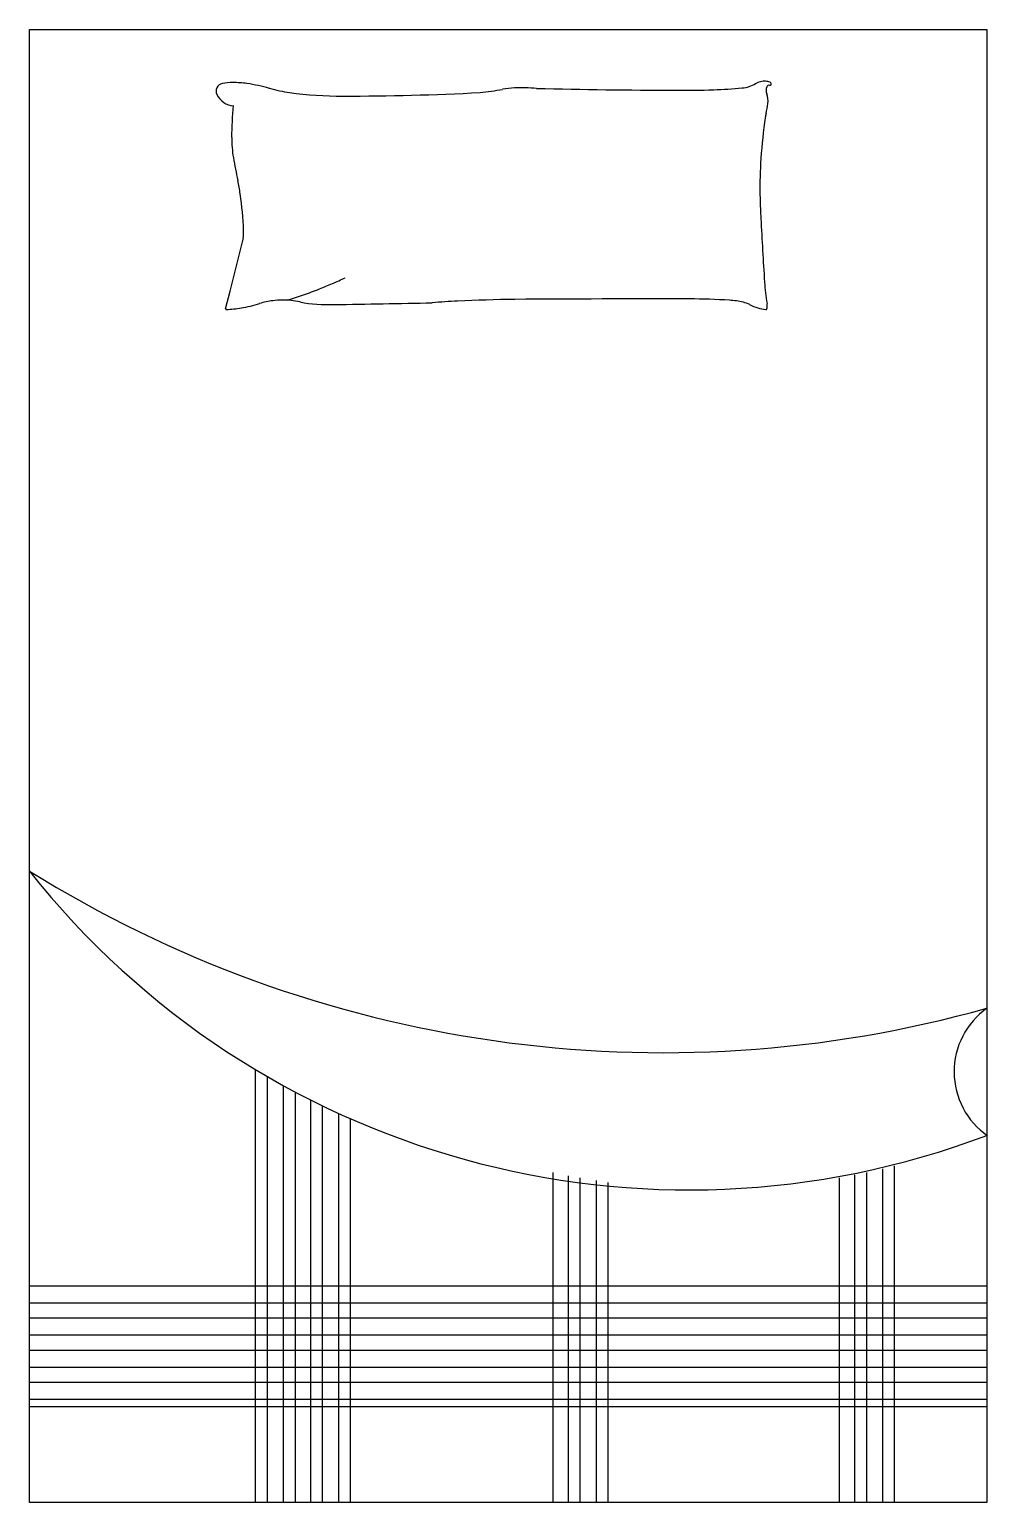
# Model space of a CAD drawing. Header units: centimetres. Extents: x 2851 to 2981, y 1495 to 1695.
import ezdxf

# ---------------------------------------------------------------- set-up
doc = ezdxf.new("R2010")
doc.units = ezdxf.units.CM
doc.layers.get('0').update_dxf_attribs({"color": 5})

# ---------------------------------------------------------------- blocks, each defined once
blk = doc.blocks.new('床組003')
for p, q in [((-65, 0), (65, 0)), ((-65, -114.26), (-65, 0)), ((65, 0), (65, -40)), ((-37.75, -35.52), (-36.08, -28.85)), ((-38.36, -37.94), (-37.75, -35.52)), ((-31.63, -36.79), (-31.94, -36.82)), ((-31.33, -36.77), (-31.63, -36.79)), ((-31.02, -36.75), (-31.33, -36.77)), ((-30.71, -36.74), (-31.02, -36.75)), ((-30.4, -36.75), (-30.71, -36.74)), ((-30.09, -36.76), (-30.4, -36.75)), ((-29.99, -36.76), (-30.09, -36.76)), ((-29.79, -36.77), (-29.99, -36.76)), ((-29.48, -36.8), (-29.79, -36.77)), ((-29.17, -36.83), (-29.48, -36.8)), ((-28.87, -36.88), (-29.17, -36.83)), ((-28.56, -36.93), (-28.87, -36.88)), ((-28.26, -36.98), (-28.56, -36.93)), ((65, -40), (65, -132.88)), ((-65, -170.63), (-65, -114.26)), ((65, -132.88), (65, -150.14)), ((-34.29, -200), (-34.29, -141.22)), ((-32.68, -200), (-32.68, -142.17)), ((-30.49, -200), (-30.49, -143.4)), ((-28.88, -200), (-28.88, -144.27)), ((-26.81, -200), (-26.81, -145.34)), ((-25.2, -200), (-25.2, -146.14)), ((-23.01, -200), (-23.01, -147.16)), ((-21.4, -200), (-21.4, -147.89)), ((65, -150.14), (65, -170.63)), ((6.11, -200), (6.11, -155.2)), ((8.19, -200), (8.19, -155.62)), ((9.8, -200), (9.8, -155.92)), ((45, -200), (45, -155.92)), ((47.07, -200), (47.07, -155.52)), ((48.68, -200), (48.68, -155.19)), ((50.87, -200), (50.87, -154.68)), ((52.48, -200), (52.48, -154.28)), ((11.98, -200), (11.98, -156.29)), ((13.6, -200), (13.6, -156.53)), ((65, -170.63), (-65, -170.63)), ((-65, -172.93), (-65, -170.63)), ((65, -170.63), (65, -172.93)), ((65, -172.93), (-65, -172.93)), ((-65, -174.98), (-65, -172.93)), ((65, -172.93), (65, -174.98)), ((65, -174.98), (-65, -174.98)), ((-65, -177.29), (-65, -174.98)), ((65, -174.98), (65, -177.29)), ((65, -177.29), (-65, -177.29)), ((-65, -179.34), (-65, -177.29)), ((65, -177.29), (65, -179.34)), ((65, -179.34), (-65, -179.34)), ((-65, -181.64), (-65, -179.34)), ((65, -179.34), (65, -181.64)), ((65, -181.64), (-65, -181.64)), ((-65, -183.69), (-65, -181.64)), ((65, -181.64), (65, -183.69)), ((65, -183.69), (-65, -183.69)), ((-65, -186), (-65, -183.69)), ((65, -183.69), (65, -186)), ((65, -186), (-65, -186)), ((-65, -187.02), (-65, -186)), ((65, -186), (65, -187.02)), ((65, -187.02), (-65, -187.02)), ((-65, -200), (-65, -187.02)), ((65, -187.02), (65, -200)), ((65, -200), (-65, -200))]:
    blk.add_line(p, q)
for centre, radius, start, end in [((-38.6, -8.37), 1.06, 101.2724, 206.5805), ((-37.38, -14.49), 7.3, 90, 101.2724), ((-37.38, -20.21), 13.01, 81.5628, 90), ((-39.09, -31.68), 24.61, 74.256, 81.5628), ((-27.1, 10.84), 19.56, 254.256, 262.4531), ((1.41, -20.23), 12.3, 92.5386, 100.1899), ((1.9, -31.31), 23.39, 85.1982, 92.5386), ((25.24, 915.44), 923.69, 268.67369, 269.84127), ((25.7, 58.06), 66.28, 271.9079, 275.2592), ((31.38, -3.61), 4.35, 275.2592, 300.6513), ((34.79, -9.36), 2.33, 85.6975, 120.6513), ((34.81, -9.05), 2.03, 68.2117, 85.6975), ((36.28, -8.26), 1.26, 158.0096, 201.421), ((35.44, -7.92), 0.345, 78.1069, 158.0096), ((35.55, -7.4), 0.187, 258.1069, 19.564), ((35.46, -7.43), 0.276, 19.564, 68.2117), ((-37.08, -7.61), 2.76, 206.5805, 265.5998), ((-22.43, 46.09), 55.13, 262.4531, 270), ((-22.42, 354.58), 363.62, 269.9992, 272.9367), ((-8.33, 33.94), 42.74, 276.0867, 280.1899), ((23.89, 112.41), 120.66, 269.4243, 271.9079), ((32.65, -9.69), 2.65, 351.8665, 21.421), ((2.17, -14.65), 39.72, 173.7676, 180), ((50.68, -14.78), 16.02, 167.8905, 172.3191), ((15.6, -7.25), 19.87, 347.8905, 351.8665), ((107.88, -22.49), 73.73, 172.3191, 176.6313), ((-21.07, -14.65), 16.47, 180, 189.6844), ((32.9, -5.44), 71.22, 189.6844, 192.1984), ((88.99, -21.38), 54.81, 176.6313, 181.6331), ((-61.74, -25.9), 25.61, 8.0051, 12.1984), ((-89.06, -29.74), 53.2, 2.6649, 8.0051), ((144.4, -19.8), 110.24, 181.6331, 183.055), ((1133.82, 33), 1101.07, 183.05496, 183.50486), ((-41.39, -27.53), 5.47, 345.9548, 2.6649), ((-47.63, 20.22), 59.65, 293.4844, 295.3111), ((-47.63, 20.22), 59.65, 289.428, 291.6577), ((-47.63, 20.22), 59.65, 291.6577, 293.4844), ((60.7, -32.72), 25.94, 183.5049, 189.9984), ((-38.28, -37.96), 0.074, 165.9551, 274.0829), ((-39.83, -16.23), 21.86, 274.0829, 279.4841), ((-39.29, -19.5), 18.55, 279.4841, 287.3864), ((-30.86, -46.43), 9.67, 96.4341, 107.3864), ((-47.63, 20.22), 59.65, 287.1982, 289.428), ((-24.54, -18.78), 18.58, 258.4414, 272.7491), ((-43.26, 1439), 1476.47, 270.76131, 271.27921), ((-2.39, -135.01), 98.23, 92.6096, 94.6176), ((5.49, -308.1), 271.5, 90.9704, 92.6096), ((19.24, -2576.29), 2539.71, 89.87782, 90.41377), ((24.18, -130.57), 93.99, 86.426, 89.7135), ((29.31, -48.52), 11.78, 77.131, 86.426), ((31.12, -40.6), 3.66, 62.7159, 77.131), ((35.63, -31.84), 6.2, 242.7159, 253.7788), ((35.88, -31.01), 7.06, 253.7788, 262.8796), ((35.01, -37.91), 0.107, 262.8796, 343.3022), ((33.62, -37.5), 1.56, 343.3022, 9.9984), ((24.56, -43.23), 114.31, 218.4181, 290.7205), ((21.1, 23.66), 162.58, 238.0251, 285.6664), ((71.13, -141.51), 10.58, 125.3831, 235.209)]:
    blk.add_arc(centre, radius, start, end)

msp = doc.modelspace()

# ---------------------------------------------------------------- block references
msp.add_blockref('床組003', (2916.12, 1695.24))

doc.saveas('drawing.dxf')
